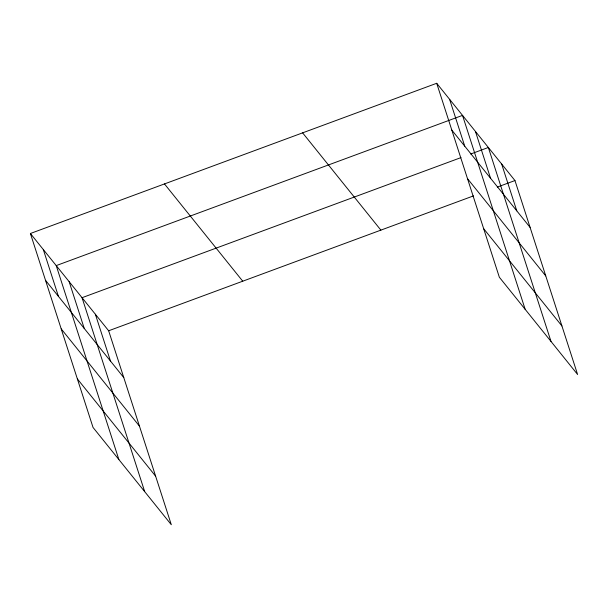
<?xml version="1.0" encoding="UTF-8"?>
<svg xmlns="http://www.w3.org/2000/svg" width="608" height="608" viewBox="0 0 608 608"><rect width="100%" height="100%" fill="white"/><g stroke="black" fill="none" stroke-linecap="round" stroke-linejoin="round"><path stroke-width="0.91" d="M30.4 233.502L108.657 330.775L171.304 524.719L93.039 427.447L30.4 233.502L436.696 83.281L514.961 180.553L577.6 374.498L499.343 277.225L436.696 83.281M461.001 157.594L82.05 297.7L144.696 491.644M470.706 154.006L488.346 147.478L550.992 341.422M108.657 330.775L473.503 195.882M497.314 187.074L514.961 180.553M451.82 130.104L530.085 227.384M467.499 178.653L545.764 275.933M483.656 228.676L561.921 325.949M302.617 132.856L380.882 230.128M164.479 183.928L242.736 281.2M45.524 280.326L123.789 377.598M61.203 328.875L139.468 426.147M77.36 378.898L155.625 476.17M501.653 164.016L516.777 210.847M475.433 131.434L490.557 178.258M525.168 309.328L462.521 115.383L56.225 265.605L118.872 459.549M449.608 99.332L464.732 146.156M95.357 314.237L110.481 361.068M69.137 281.648L84.261 328.48M43.312 249.554L58.436 296.377"/></g></svg>
